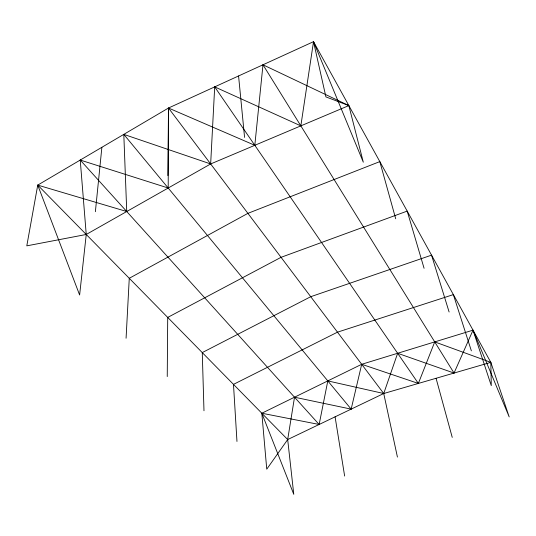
<?xml version="1.0" encoding="UTF-8"?>
<svg xmlns="http://www.w3.org/2000/svg" width="536" height="536" viewBox="0 0 536 536"><rect width="100%" height="100%" fill="white"/><g stroke="black" fill="none" stroke-linecap="round" stroke-linejoin="round"><path stroke-width="0.8" d="M167.245 376.56L167.714 317.419L281.052 257.32L407.193 211.104L424.083 268.302M167.862 175.607L168.492 108.024L313.513 41.674L490.822 362.349L509.2 416.921L473.02 330.156L361.7 364.292L261.829 413.229L266.754 469.174L287.685 439.553L294.519 397.21L351.16 409.129L361.7 364.292L418.355 383.441L434.73 341.901L490.822 362.349L491.278 385.625L473.02 330.156L454.039 373.056L397.638 353.278L383.729 393.518L397.431 457.081M214.695 86.886L210.655 163.949L86.242 234.473L26.8 245.85L37.741 185.108L168.492 108.024L254.814 145.303L262.988 64.789L348.849 105.592L363.301 162.194L313.513 41.674L300.837 125.866L214.695 86.886L418.355 383.441M126.074 338.243L129.27 278.285L247.9 213.355L379.823 161.604L395.715 218.782M95.381 211.7L101.88 147.293M313.513 41.674L325.915 96.909L348.849 105.592L210.655 163.949L123.803 134.369L126.737 211.519L37.741 185.108L287.685 439.553L293.775 494.326L261.829 413.229L319.148 424.472L327.804 380.902L383.729 393.518L490.822 362.349M287.685 439.553L383.729 393.518L168.492 108.024L168.197 188.015L80.233 160.056L86.242 234.473L79.623 295.008L37.741 185.108M80.233 160.056L319.148 424.472M123.803 134.369L351.16 409.129M262.988 64.789L454.039 373.056M471.365 350.859L453.362 294.612L337.479 332.173L233.482 384.372L236.966 441.456M449.114 312.006L431.547 255.149L310.739 296.703L202.266 352.588L203.982 410.75M436.063 378.289L452.243 437.383M335.087 416.834L344.641 476.048M238.574 75.965L244.577 137.41"/></g></svg>
